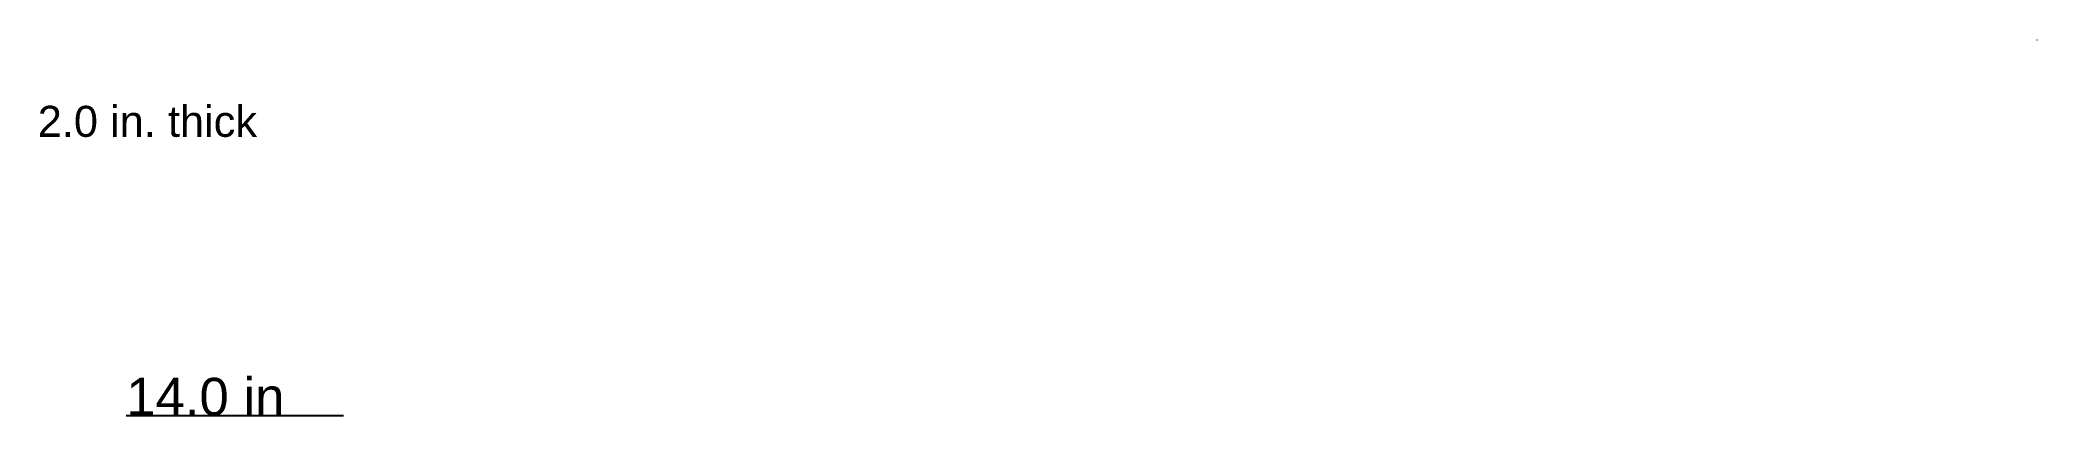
# Model space of a CAD drawing. Header units: inches. Extents: x 49 to 178, y -20 to 4.
import ezdxf

# ---------------------------------------------------------------- set-up
doc = ezdxf.new("R2010")
doc.units = ezdxf.units.IN
doc.header["$MEASUREMENT"] = 0
doc.layers.get('0').update_dxf_attribs({"true_color": 0xc2ced6})
doc.styles.get("Standard").update_dxf_attribs({"font": 'arial.ttf'})

msp = doc.modelspace()

# ---------------------------------------------------------------- linework, layer by layer
for p, q in [((178.06, 4.49), (178.06, 4.5)), ((54.92, -19.71), (54.92, -19.71)), ((54.92, -19.71), (68.92, -19.71))]:
    msp.add_line(p, q)

# ---------------------------------------------------------------- texts
for s, height, p in [('2.0 in. thick', 2, (49.22, -1.75)), ('14.0 in', 2.432, (54.92, -19.71))]:
    msp.add_text(s, height=height).set_placement(p)

doc.saveas('drawing.dxf')
